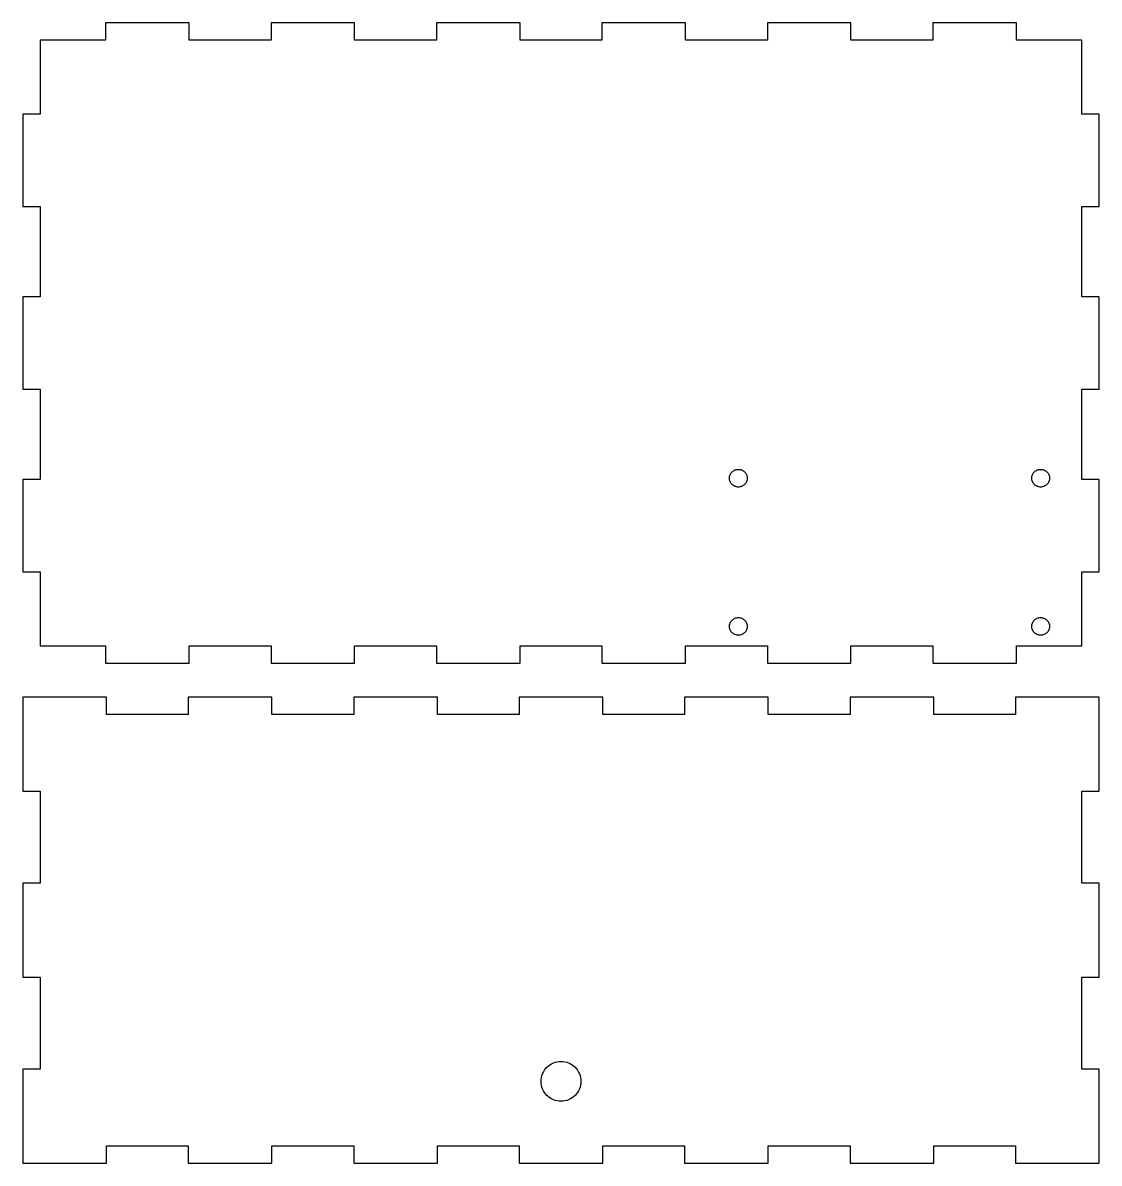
# Model space of a CAD drawing. Header units: millimetres. Extents: x 5 to 190, y 5 to 201.
import ezdxf

# ---------------------------------------------------------------- set-up
doc = ezdxf.new("R2010")
doc.units = ezdxf.units.MM
doc.layers.add('DECOUPE', color=1, linetype='Continuous')

msp = doc.modelspace()

# ---------------------------------------------------------------- linework, layer by layer
at = {"layer": 'DECOUPE'}
for points in [[(33.54, 93.92), (47.62, 93.92), (47.62, 90.92), (62, 90.92), (62, 93.92), (76.08, 93.92), (76.08, 90.92), (90.46, 90.92), (90.46, 93.92), (104.54, 93.92), (104.54, 90.92), (118.92, 90.92), (118.92, 93.92), (133, 93.92), (133, 90.92), (147.38, 90.92), (147.38, 93.92), (161.46, 93.92), (161.46, 90.92), (175.84, 90.92), (175.84, 93.92), (187.08, 93.92), (187.08, 106.64), (190.08, 106.64), (190.08, 122.5), (187.08, 122.5), (187.08, 138.07), (190.08, 138.07), (190.08, 153.93), (187.08, 153.93), (187.08, 169.5), (190.08, 169.5), (190.08, 185.36), (187.08, 185.36), (187.08, 198.07), (175.84, 198.07), (175.84, 201.07), (161.46, 201.07), (161.46, 198.07), (147.38, 198.07), (147.38, 201.07), (133, 201.07), (133, 198.07), (118.92, 198.07), (118.92, 201.07), (104.54, 201.07), (104.54, 198.07), (90.46, 198.07), (90.46, 201.07), (76.08, 201.07), (76.08, 198.07), (62, 198.07), (62, 201.07), (47.62, 201.07), (47.62, 198.07), (33.54, 198.07), (33.54, 201.07), (19.16, 201.07), (19.16, 198.07), (7.93, 198.07), (7.93, 185.36), (4.92, 185.36), (4.92, 169.5), (7.93, 169.5), (7.93, 153.93), (4.92, 153.93), (4.92, 138.07), (7.93, 138.07), (7.93, 122.5), (4.92, 122.5), (4.92, 106.64), (7.93, 106.64), (7.93, 93.92), (19.16, 93.92), (19.16, 90.92), (33.54, 90.92)], [(127.85, 121.23), (127.7, 121.25), (127.56, 121.29), (127.42, 121.34), (127.28, 121.41), (127.15, 121.48), (127.03, 121.57), (126.92, 121.67), (126.82, 121.78), (126.73, 121.9), (126.66, 122.03), (126.59, 122.17), (126.54, 122.31), (126.5, 122.45), (126.48, 122.6), (126.48, 122.75), (126.48, 122.9), (126.5, 123.05), (126.54, 123.19), (126.59, 123.33), (126.66, 123.47), (126.73, 123.6), (126.82, 123.72), (126.92, 123.83), (127.03, 123.93), (127.15, 124.02), (127.28, 124.09), (127.42, 124.16), (127.56, 124.21), (127.7, 124.25), (127.85, 124.27), (128, 124.27), (128.15, 124.27), (128.3, 124.25), (128.44, 124.21), (128.58, 124.16), (128.72, 124.09), (128.85, 124.02), (128.97, 123.93), (129.08, 123.83), (129.18, 123.72), (129.27, 123.6), (129.34, 123.47), (129.41, 123.33), (129.46, 123.19), (129.5, 123.05), (129.52, 122.9), (129.52, 122.75), (129.52, 122.6), (129.5, 122.45), (129.46, 122.31), (129.41, 122.17), (129.34, 122.03), (129.27, 121.9), (129.18, 121.78), (129.08, 121.67), (128.97, 121.57), (128.85, 121.48), (128.72, 121.41), (128.58, 121.34), (128.44, 121.29), (128.3, 121.25), (128.15, 121.23), (128, 121.23)], [(179.85, 121.23), (179.7, 121.25), (179.56, 121.29), (179.42, 121.34), (179.28, 121.41), (179.15, 121.48), (179.03, 121.57), (178.92, 121.67), (178.82, 121.78), (178.73, 121.9), (178.66, 122.03), (178.59, 122.17), (178.54, 122.31), (178.5, 122.45), (178.48, 122.6), (178.48, 122.75), (178.48, 122.9), (178.5, 123.05), (178.54, 123.19), (178.59, 123.33), (178.66, 123.47), (178.73, 123.6), (178.82, 123.72), (178.92, 123.83), (179.03, 123.93), (179.15, 124.02), (179.28, 124.09), (179.42, 124.16), (179.56, 124.21), (179.7, 124.25), (179.85, 124.27), (180, 124.27), (180.15, 124.27), (180.3, 124.25), (180.44, 124.21), (180.58, 124.16), (180.72, 124.09), (180.85, 124.02), (180.97, 123.93), (181.08, 123.83), (181.18, 123.72), (181.27, 123.6), (181.34, 123.47), (181.41, 123.33), (181.46, 123.19), (181.5, 123.05), (181.52, 122.9), (181.52, 122.75), (181.52, 122.6), (181.5, 122.45), (181.46, 122.31), (181.41, 122.17), (181.34, 122.03), (181.27, 121.9), (181.18, 121.78), (181.08, 121.67), (180.97, 121.57), (180.85, 121.48), (180.72, 121.41), (180.58, 121.34), (180.44, 121.29), (180.3, 121.25), (180.15, 121.23), (180, 121.23)], [(127.85, 95.73), (127.7, 95.75), (127.56, 95.79), (127.42, 95.84), (127.28, 95.91), (127.15, 95.98), (127.03, 96.07), (126.92, 96.17), (126.82, 96.28), (126.73, 96.4), (126.66, 96.53), (126.59, 96.67), (126.54, 96.81), (126.5, 96.95), (126.48, 97.1), (126.48, 97.25), (126.48, 97.4), (126.5, 97.55), (126.54, 97.69), (126.59, 97.83), (126.66, 97.97), (126.73, 98.1), (126.82, 98.22), (126.92, 98.33), (127.03, 98.43), (127.15, 98.52), (127.28, 98.59), (127.42, 98.66), (127.56, 98.71), (127.7, 98.75), (127.85, 98.77), (128, 98.77), (128.15, 98.77), (128.3, 98.75), (128.44, 98.71), (128.58, 98.66), (128.72, 98.59), (128.85, 98.52), (128.97, 98.43), (129.08, 98.33), (129.18, 98.22), (129.27, 98.1), (129.34, 97.97), (129.41, 97.83), (129.46, 97.69), (129.5, 97.55), (129.52, 97.4), (129.52, 97.25), (129.52, 97.1), (129.5, 96.95), (129.46, 96.81), (129.41, 96.67), (129.34, 96.53), (129.27, 96.4), (129.18, 96.28), (129.08, 96.17), (128.97, 96.07), (128.85, 95.98), (128.72, 95.91), (128.58, 95.84), (128.44, 95.79), (128.3, 95.75), (128.15, 95.73), (128, 95.73)], [(179.85, 95.73), (179.7, 95.75), (179.56, 95.79), (179.42, 95.84), (179.28, 95.91), (179.15, 95.98), (179.03, 96.07), (178.92, 96.17), (178.82, 96.28), (178.73, 96.4), (178.66, 96.53), (178.59, 96.67), (178.54, 96.81), (178.5, 96.95), (178.48, 97.1), (178.48, 97.25), (178.48, 97.4), (178.5, 97.55), (178.54, 97.69), (178.59, 97.83), (178.66, 97.97), (178.73, 98.1), (178.82, 98.22), (178.92, 98.33), (179.03, 98.43), (179.15, 98.52), (179.28, 98.59), (179.42, 98.66), (179.56, 98.71), (179.7, 98.75), (179.85, 98.77), (180, 98.77), (180.15, 98.77), (180.3, 98.75), (180.44, 98.71), (180.58, 98.66), (180.72, 98.59), (180.85, 98.52), (180.97, 98.43), (181.08, 98.33), (181.18, 98.22), (181.27, 98.1), (181.34, 97.97), (181.41, 97.83), (181.46, 97.69), (181.5, 97.55), (181.52, 97.4), (181.52, 97.25), (181.52, 97.1), (181.5, 96.95), (181.46, 96.81), (181.41, 96.67), (181.34, 96.53), (181.27, 96.4), (181.18, 96.28), (181.08, 96.17), (180.97, 96.07), (180.85, 95.98), (180.72, 95.91), (180.58, 95.84), (180.44, 95.79), (180.3, 95.75), (180.15, 95.73), (180, 95.73)], [(19.31, 7.93), (33.39, 7.93), (33.39, 4.92), (47.77, 4.92), (47.77, 7.93), (61.85, 7.93), (61.85, 4.92), (76.23, 4.92), (76.23, 7.93), (90.31, 7.93), (90.31, 4.92), (104.69, 4.92), (104.69, 7.93), (118.77, 7.93), (118.77, 4.92), (133.15, 4.92), (133.15, 7.93), (147.23, 7.93), (147.23, 4.92), (161.61, 4.92), (161.61, 7.93), (175.69, 7.93), (175.69, 4.92), (190.08, 4.92), (190.08, 21.07), (187.08, 21.07), (187.08, 36.92), (190.08, 36.92), (190.08, 53.08), (187.08, 53.08), (187.08, 68.93), (190.08, 68.93), (190.08, 85.08), (175.69, 85.08), (175.69, 82.08), (161.61, 82.08), (161.61, 85.08), (147.23, 85.08), (147.23, 82.08), (133.15, 82.08), (133.15, 85.08), (118.77, 85.08), (118.77, 82.08), (104.69, 82.08), (104.69, 85.08), (90.31, 85.08), (90.31, 82.08), (76.23, 82.08), (76.23, 85.08), (61.85, 85.08), (61.85, 82.08), (47.77, 82.08), (47.77, 85.08), (33.39, 85.08), (33.39, 82.08), (19.31, 82.08), (19.31, 85.08), (4.92, 85.08), (4.92, 68.93), (7.93, 68.93), (7.93, 53.08), (4.92, 53.08), (4.92, 36.92), (7.93, 36.92), (7.93, 21.07), (4.92, 21.07), (4.92, 4.92), (19.31, 4.92)], [(97.16, 15.59), (96.83, 15.64), (96.51, 15.72), (96.19, 15.84), (95.89, 15.98), (95.6, 16.15), (95.33, 16.35), (95.08, 16.58), (94.85, 16.83), (94.65, 17.1), (94.48, 17.39), (94.34, 17.69), (94.22, 18.01), (94.14, 18.33), (94.09, 18.66), (94.08, 19), (94.09, 19.34), (94.14, 19.67), (94.22, 19.99), (94.34, 20.31), (94.48, 20.61), (94.65, 20.9), (94.85, 21.17), (95.08, 21.42), (95.33, 21.65), (95.6, 21.85), (95.89, 22.02), (96.19, 22.16), (96.51, 22.28), (96.83, 22.36), (97.16, 22.41), (97.5, 22.42), (97.84, 22.41), (98.17, 22.36), (98.49, 22.28), (98.81, 22.16), (99.11, 22.02), (99.4, 21.85), (99.67, 21.65), (99.92, 21.42), (100.15, 21.17), (100.35, 20.9), (100.52, 20.61), (100.66, 20.31), (100.78, 19.99), (100.86, 19.67), (100.91, 19.34), (100.92, 19), (100.91, 18.66), (100.86, 18.33), (100.78, 18.01), (100.66, 17.69), (100.52, 17.39), (100.35, 17.1), (100.15, 16.83), (99.92, 16.58), (99.67, 16.35), (99.4, 16.15), (99.11, 15.98), (98.81, 15.84), (98.49, 15.72), (98.17, 15.64), (97.84, 15.59), (97.5, 15.58)]]:
    msp.add_lwpolyline(points, close=True, dxfattribs=at)

doc.saveas('drawing.dxf')
